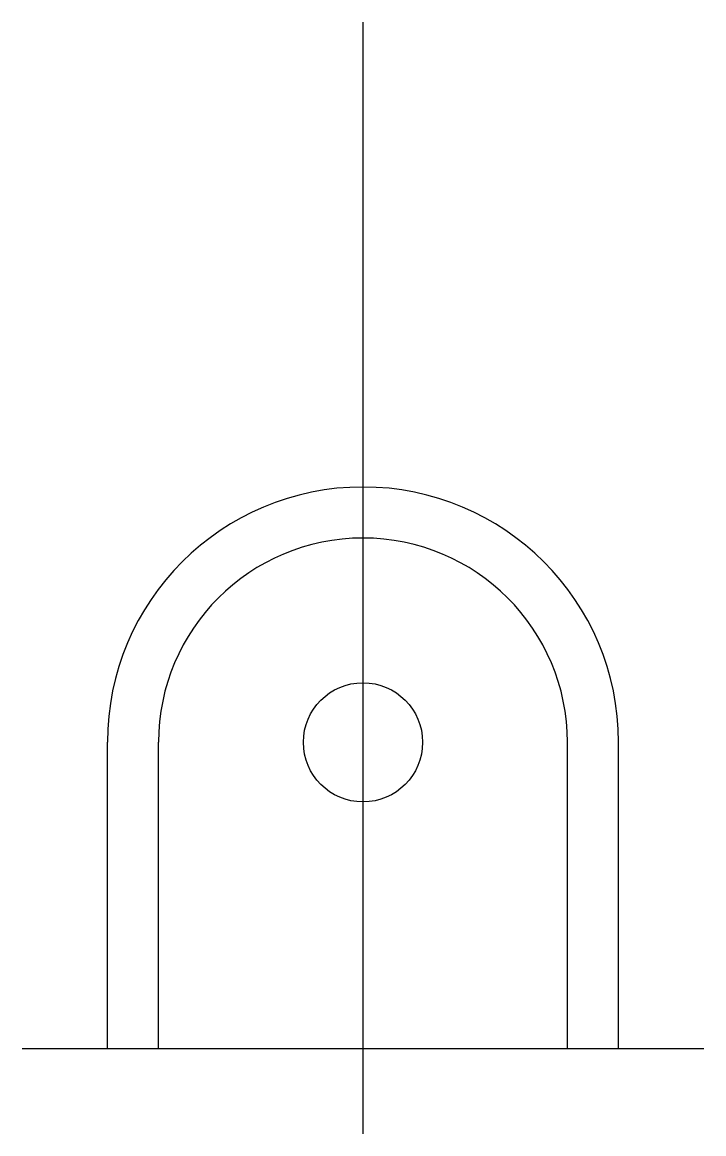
# Model space of a CAD drawing. Header units: millimetres. Extents: x -20 to 20, y 0 to 65.3.
import ezdxf

# ---------------------------------------------------------------- set-up
doc = ezdxf.new("R2010")
doc.units = ezdxf.units.MM
doc.layers.get('0').update_dxf_attribs({"linetype": 'CONTINUOUS'})

msp = doc.modelspace()

# ---------------------------------------------------------------- linework, layer by layer
for p, q in [((0, 0), (0, 65.308)), ((-15, 5), (-15, 23)), ((-12, 5), (-12, 23)), ((12, 5), (12, 23)), ((15, 5), (15, 23)), ((20, 5), (-20, 5))]:
    msp.add_line(p, q)
msp.add_circle((0, 23), 3.5)
for radius in [15, 12]:
    msp.add_arc((0, 23), radius, 0, 180)

doc.saveas('drawing.dxf')
